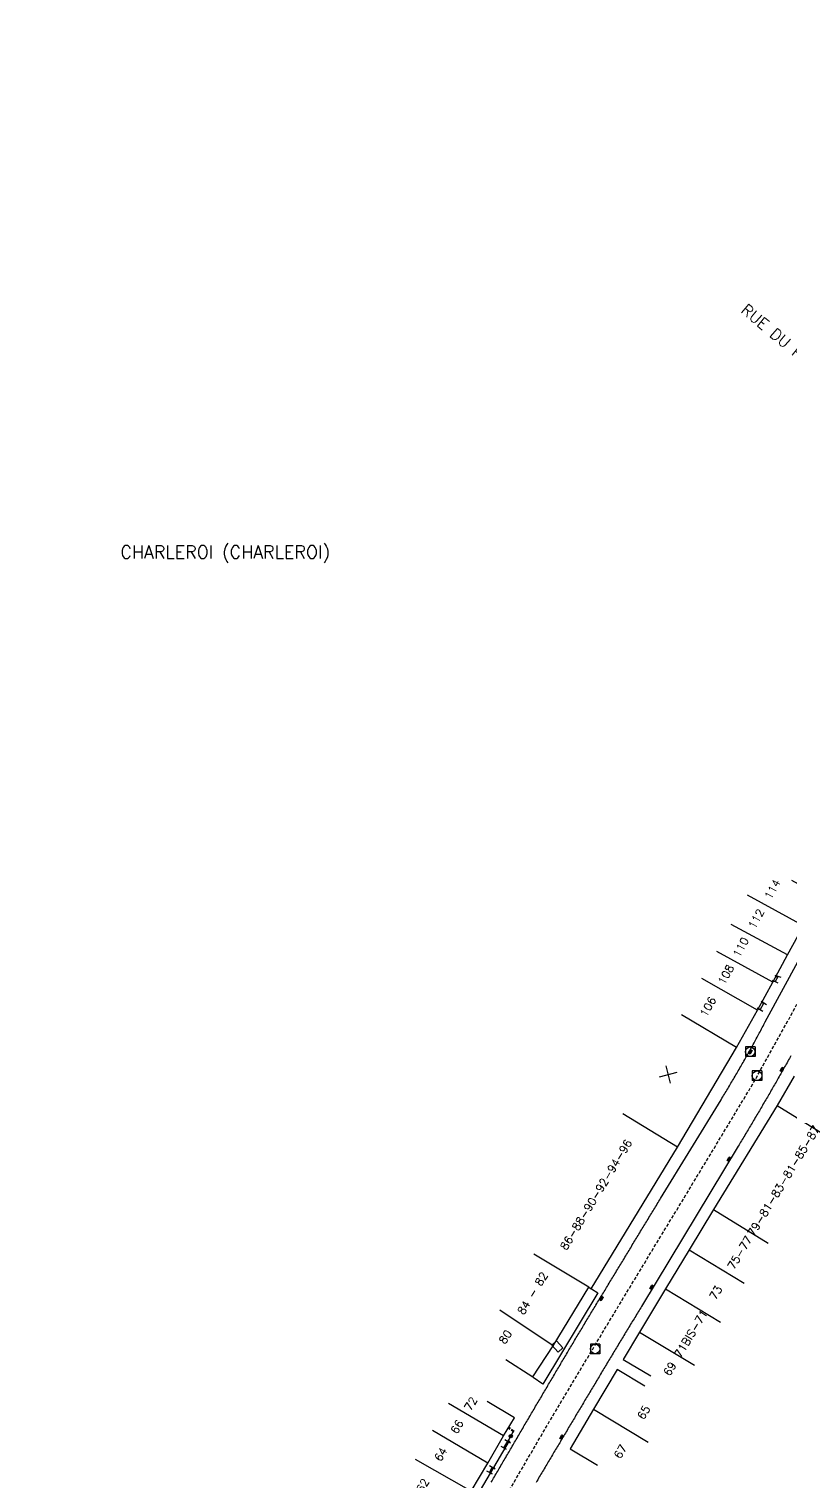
# Model space of a CAD drawing. Header units: millimetres. Extents: x 155999 to 157001, y 123000 to 124001.
# Drawn here: x 156000 to 156119, y 123591.4 to 123818.3 of the extents above; entities that cross this region are included whole.
import ezdxf
from ezdxf.enums import TextEntityAlignment as Align

# ---------------------------------------------------------------- set-up
doc = ezdxf.new("R2010")
doc.units = ezdxf.units.MM
doc.linetypes.add('DASHED', pattern=[0.75, 0.5, -0.25])
doc.layers.get('0').update_dxf_attribs({"linetype": 'CONTINUOUS'})
for name, color, linetype in [('W0001', 6, 'DASHED'), ('W0008', 7, 'CONTINUOUS'), ('W0017', 7, 'CONTINUOUS'), ('W0100', 7, 'CONTINUOUS'), ('W0105', 7, 'CONTINUOUS'), ('W0112', 1, 'DASHED'), ('W0322', 7, 'CONTINUOUS'), ('W0400', 7, 'CONTINUOUS'), ('W0420', 7, 'CONTINUOUS'), ('W0980', 7, 'CONTINUOUS'), ('W0989', 7, 'CONTINUOUS'), ('W0991', 7, 'CONTINUOUS'), ('W1102', 7, 'CONTINUOUS'), ('W1471', 7, 'CONTINUOUS')]:
    doc.layers.add(name, color=color, linetype=linetype)
doc.styles.get("Standard").update_dxf_attribs({"font": 'romans.shx', "width": 0.85})

# ---------------------------------------------------------------- blocks, each defined once
blk = doc.blocks.new('T400')
for p, q in [((-0.15, 0.3), (0.15, 0.3)), ((-0.15, -0.25), (-0.15, 0.3)), ((-0.15, 0.15), (0.15, 0.15)), ((-0.15, 0), (0.15, 0)), ((0.15, 0.3), (0.15, -0.25)), ((-0.15, -0.15), (0.15, -0.15)), ((-0.15, -0.25), (-0.15, -0.3)), ((-0.15, -0.3), (0.15, -0.3)), ((0.15, -0.3), (0.15, -0.25))]:
    blk.add_line(p, q)
blk = doc.blocks.new('T420')
for p, q in [((0.75, 0.75), (-0.75, 0.75)), ((-0.75, 0.75), (-0.75, -0.75)), ((0.75, 0.75), (0.75, -0.75)), ((0.75, -0.75), (-0.75, -0.75))]:
    blk.add_line(p, q)
blk.add_ellipse((0, 0), major_axis=(-0.53, 0.53), ratio=1, start_param=3.926991, end_param=10.210176)
blk = doc.blocks.new('t105o')
for p, q in [((-0.5, 0), (0.5, 0)), ((0.5, 0), (0.2, 0.1)), ((0.5, 0), (0.2, -0.1))]:
    blk.add_line(p, q)
blk = doc.blocks.new('t322o')
at = {"color": 0, "linetype": 'Continuous'}
for radius in [0.25, 0.15]:
    blk.add_circle((0, 0), radius, dxfattribs=at)
blk = doc.blocks.new('t991o')
at = {"color": 0, "linetype": 'Continuous'}
for p, q in [((-1, 1), (1, -1)), ((-1, -1), (1, 1))]:
    blk.add_line(p, q, dxfattribs=at)
blk = doc.blocks.new('T1471')
at = {"color": 0, "linetype": 'Continuous', "flags": 128}
blk.add_lwpolyline([(-0.75, -0.5), (-0.75, 0.5), (0.75, 0.5), (0.75, -0.5), (-0.75, -0.5)], dxfattribs=at)

msp = doc.modelspace()

# ---------------------------------------------------------------- linework, layer by layer
at = {"layer": 'W0001', "flags": 128}
msp.add_lwpolyline([(156000, 123464.8), (156000.07, 123464.88), (156003.8, 123468.44), (156010.58, 123478.25), (156013.06, 123482.19), (156015.21, 123485.69), (156018.73, 123491.77), (156024.06, 123501.22), (156033.45, 123517.84), (156046.12, 123540.17), (156056.33, 123558.06), (156080.98, 123600.37), (156091, 123617.15), (156099.04, 123630.44), (156106.08, 123642.04), (156113.26, 123653.99), (156118.67, 123663.76), (156124.94, 123675.31), (156139.01, 123701.24), (156142.11, 123706.91), (156145.39, 123712.49), (156149.14, 123718.28), (156153.8, 123725.22), (156164.74, 123741.44), (156186.13, 123773.16), (156188.6, 123776.47), (156193.54, 123781.4), (156214.98, 123801.5), (156232.96, 123818.35)], dxfattribs=at)
at = {"layer": 'W0008', "flags": 128}
for points in [[(156072.17, 123591.36), (156072.29, 123591.57), (156072.42, 123591.79), (156072.54, 123592), (156072.67, 123592.22), (156072.79, 123592.44), (156072.92, 123592.65), (156073.05, 123592.87), (156073.17, 123593.08), (156073.3, 123593.3), (156073.42, 123593.51), (156073.55, 123593.73), (156073.68, 123593.94), (156073.8, 123594.16), (156073.93, 123594.38), (156074.05, 123594.59), (156074.18, 123594.81), (156074.31, 123595.02), (156074.43, 123595.24), (156074.56, 123595.45), (156074.68, 123595.67), (156074.81, 123595.88), (156074.94, 123596.1), (156075.06, 123596.32), (156075.19, 123596.53), (156075.31, 123596.75), (156075.44, 123596.96), (156075.57, 123597.18), (156075.69, 123597.39), (156075.82, 123597.61), (156075.94, 123597.82), (156076.07, 123598.04), (156076.2, 123598.26), (156076.32, 123598.47), (156076.45, 123598.69), (156076.58, 123598.9), (156076.7, 123599.12), (156076.83, 123599.33), (156076.95, 123599.55), (156077.08, 123599.76), (156077.21, 123599.98), (156077.33, 123600.19), (156077.46, 123600.41), (156077.59, 123600.62), (156077.71, 123600.84), (156077.84, 123601.06), (156077.96, 123601.27), (156078.09, 123601.49), (156078.22, 123601.7), (156078.34, 123601.92), (156078.47, 123602.13), (156078.6, 123602.35), (156078.72, 123602.56), (156078.85, 123602.78), (156078.98, 123602.99), (156079.1, 123603.21), (156079.23, 123603.42), (156079.36, 123603.64), (156079.48, 123603.85), (156079.61, 123604.07), (156079.74, 123604.28), (156079.86, 123604.5), (156079.99, 123604.71), (156080.12, 123604.93), (156080.24, 123605.14), (156080.37, 123605.36), (156080.5, 123605.58), (156080.62, 123605.79), (156080.75, 123606.01), (156080.88, 123606.22), (156081, 123606.44), (156081.13, 123606.65), (156081.26, 123606.87), (156081.38, 123607.08), (156081.51, 123607.3), (156081.64, 123607.51), (156081.76, 123607.73), (156081.89, 123607.94), (156082.02, 123608.16), (156082.14, 123608.37), (156082.27, 123608.59), (156082.4, 123608.8), (156082.52, 123609.02), (156082.65, 123609.23), (156082.78, 123609.45), (156082.91, 123609.66), (156083.03, 123609.88), (156083.16, 123610.09), (156083.29, 123610.31), (156083.41, 123610.52), (156083.54, 123610.74), (156083.67, 123610.95), (156083.8, 123611.17), (156083.92, 123611.38), (156084.05, 123611.6), (156084.18, 123611.81), (156084.3, 123612.02), (156084.43, 123612.23), (156084.56, 123612.45), (156084.68, 123612.66), (156084.81, 123612.87), (156084.94, 123613.09), (156085.06, 123613.3), (156085.19, 123613.51), (156085.32, 123613.73), (156085.44, 123613.94), (156085.57, 123614.15), (156085.7, 123614.36), (156085.83, 123614.58), (156085.95, 123614.79), (156086.08, 123615), (156086.21, 123615.21), (156086.34, 123615.43), (156086.46, 123615.64), (156086.59, 123615.85), (156086.72, 123616.06), (156086.85, 123616.28), (156086.98, 123616.49), (156087.1, 123616.7), (156087.23, 123616.91), (156087.36, 123617.12), (156087.49, 123617.34), (156087.62, 123617.55), (156087.74, 123617.76), (156087.87, 123617.97), (156088, 123618.18), (156088.13, 123618.4), (156088.26, 123618.61), (156088.39, 123618.82), (156088.51, 123619.03), (156088.64, 123619.25), (156088.77, 123619.46), (156088.9, 123619.67), (156089.03, 123619.88), (156089.16, 123620.09), (156089.28, 123620.3), (156089.41, 123620.52), (156089.54, 123620.73), (156089.67, 123620.94), (156089.8, 123621.15), (156089.93, 123621.36), (156090.06, 123621.58), (156090.18, 123621.79), (156090.31, 123622), (156090.44, 123622.21), (156090.57, 123622.43), (156090.7, 123622.64), (156090.83, 123622.85), (156090.95, 123623.06), (156091.08, 123623.28), (156091.21, 123623.49), (156091.34, 123623.7), (156091.47, 123623.92), (156091.6, 123624.13), (156091.73, 123624.35), (156091.86, 123624.56), (156091.99, 123624.77), (156092.12, 123624.99), (156092.25, 123625.2), (156092.38, 123625.42), (156092.51, 123625.63), (156092.64, 123625.84), (156092.77, 123626.06), (156092.9, 123626.27), (156093.03, 123626.49), (156093.16, 123626.7), (156093.29, 123626.91), (156093.42, 123627.13), (156093.55, 123627.34), (156093.68, 123627.55), (156093.81, 123627.77), (156093.94, 123627.98), (156094.06, 123628.2), (156094.19, 123628.41), (156094.32, 123628.62), (156094.45, 123628.84), (156094.58, 123629.05), (156094.71, 123629.26), (156094.84, 123629.48), (156094.97, 123629.69), (156095.1, 123629.9), (156095.23, 123630.12), (156095.36, 123630.33), (156095.49, 123630.55), (156095.62, 123630.76), (156095.75, 123630.97), (156095.88, 123631.19), (156096.01, 123631.4), (156096.14, 123631.61), (156096.27, 123631.83), (156096.4, 123632.04), (156096.53, 123632.25), (156096.66, 123632.47), (156096.79, 123632.68), (156096.92, 123632.9), (156097.05, 123633.11), (156097.18, 123633.32), (156097.31, 123633.54), (156097.44, 123633.75), (156097.57, 123633.96), (156097.7, 123634.18), (156097.83, 123634.39), (156097.96, 123634.6), (156098.09, 123634.82), (156098.22, 123635.03), (156098.35, 123635.24), (156098.48, 123635.46), (156098.61, 123635.67), (156108.06, 123651.11), (156108.19, 123651.32), (156108.32, 123651.53), (156108.45, 123651.75), (156108.58, 123651.96), (156108.7, 123652.18), (156108.83, 123652.39), (156108.96, 123652.6), (156109.09, 123652.82), (156109.22, 123653.03), (156109.35, 123653.25), (156109.48, 123653.46), (156109.6, 123653.68), (156109.73, 123653.89), (156109.86, 123654.11), (156109.98, 123654.33), (156110.11, 123654.54), (156110.24, 123654.76), (156110.36, 123654.97), (156110.49, 123655.19), (156110.62, 123655.41), (156110.74, 123655.62), (156110.87, 123655.84), (156110.99, 123656.06), (156111.12, 123656.27), (156111.24, 123656.49), (156111.37, 123656.71), (156111.49, 123656.92), (156111.61, 123657.14), (156111.74, 123657.36), (156111.86, 123657.58), (156111.98, 123657.79), (156112.11, 123658.01), (156112.23, 123658.23), (156112.35, 123658.45), (156112.47, 123658.67), (156112.6, 123658.88), (156112.72, 123659.1), (156112.84, 123659.32), (156112.96, 123659.54), (156113.08, 123659.75), (156113.2, 123659.97), (156113.32, 123660.19), (156113.43, 123660.41), (156113.55, 123660.63), (156113.67, 123660.85), (156113.79, 123661.07), (156113.91, 123661.28), (156114.02, 123661.5), (156114.14, 123661.72), (156114.25, 123661.94), (156114.37, 123662.16), (156114.49, 123662.38), (156114.6, 123662.61), (156114.71, 123662.83), (156114.83, 123663.05), (156114.94, 123663.27), (156139.43, 123708.29)], [(156118.96, 123657.98), (156118.84, 123657.76), (156118.72, 123657.54), (156118.6, 123657.32), (156118.47, 123657.11), (156118.35, 123656.89), (156118.23, 123656.67), (156118.1, 123656.45), (156117.98, 123656.23), (156117.86, 123656.02), (156117.74, 123655.8), (156117.61, 123655.58), (156117.49, 123655.36), (156117.37, 123655.15), (156117.24, 123654.93), (156117.12, 123654.71), (156116.99, 123654.49), (156116.87, 123654.28), (156116.75, 123654.06), (156116.63, 123653.85), (156116.51, 123653.63), (156116.38, 123653.42), (156116.26, 123653.21), (156116.14, 123652.99), (156116.02, 123652.78), (156115.89, 123652.57), (156115.77, 123652.35), (156115.65, 123652.14), (156115.52, 123651.93), (156115.4, 123651.72), (156115.28, 123651.5), (156115.15, 123651.29), (156115.03, 123651.08), (156114.9, 123650.87), (156114.78, 123650.65), (156114.65, 123650.44), (156114.53, 123650.22), (156114.4, 123650.01), (156114.28, 123649.8), (156114.15, 123649.58), (156114.03, 123649.37), (156113.9, 123649.16), (156113.78, 123648.94), (156113.65, 123648.73), (156113.52, 123648.52), (156113.4, 123648.3), (156113.27, 123648.09), (156113.14, 123647.88), (156113.02, 123647.66), (156112.89, 123647.45), (156112.77, 123647.24), (156112.64, 123647.02), (156112.51, 123646.81), (156112.39, 123646.6), (156112.26, 123646.39), (156112.13, 123646.17), (156112.01, 123645.96), (156111.88, 123645.75), (156111.75, 123645.53), (156111.62, 123645.32), (156111.5, 123645.11), (156111.37, 123644.9), (156111.24, 123644.68), (156111.11, 123644.47), (156110.99, 123644.26), (156110.86, 123644.05), (156110.73, 123643.83), (156095.63, 123618.82), (156095.5, 123618.61), (156095.37, 123618.39), (156095.24, 123618.17), (156095.11, 123617.96), (156094.98, 123617.74), (156094.85, 123617.53), (156094.72, 123617.31), (156094.59, 123617.1), (156094.46, 123616.88), (156094.32, 123616.67), (156094.19, 123616.45), (156094.06, 123616.24), (156093.93, 123616.02), (156093.8, 123615.8), (156093.67, 123615.59), (156093.54, 123615.37), (156093.41, 123615.16), (156093.28, 123614.94), (156093.15, 123614.73), (156093.02, 123614.51), (156092.89, 123614.29), (156092.76, 123614.08), (156092.63, 123613.86), (156092.5, 123613.65), (156092.37, 123613.43), (156092.24, 123613.22), (156092.11, 123613), (156091.98, 123612.78), (156091.85, 123612.57), (156091.72, 123612.35), (156091.59, 123612.14), (156091.46, 123611.92), (156091.33, 123611.71), (156091.2, 123611.49), (156091.07, 123611.27), (156090.94, 123611.06), (156090.81, 123610.84), (156090.68, 123610.63), (156090.55, 123610.41), (156090.42, 123610.19), (156090.29, 123609.98), (156090.16, 123609.76), (156090.03, 123609.55), (156089.9, 123609.33), (156089.77, 123609.11), (156089.64, 123608.9), (156089.51, 123608.68), (156089.38, 123608.47), (156089.25, 123608.25), (156089.12, 123608.03), (156089, 123607.82), (156088.87, 123607.6), (156088.74, 123607.39), (156088.61, 123607.17), (156088.48, 123606.95), (156088.35, 123606.74), (156088.22, 123606.52), (156088.09, 123606.31), (156087.96, 123606.09), (156087.83, 123605.87), (156087.7, 123605.66), (156087.57, 123605.44), (156087.44, 123605.23), (156087.31, 123605.01), (156087.18, 123604.8), (156087.06, 123604.58), (156086.93, 123604.37), (156086.8, 123604.16), (156086.67, 123603.94), (156086.55, 123603.73), (156086.42, 123603.51), (156086.29, 123603.3), (156086.16, 123603.09), (156086.04, 123602.87), (156085.91, 123602.66), (156085.78, 123602.45), (156085.65, 123602.23), (156085.53, 123602.02), (156085.4, 123601.81), (156085.27, 123601.59), (156085.14, 123601.38), (156085.02, 123601.16), (156084.89, 123600.95), (156084.76, 123600.74), (156084.63, 123600.52), (156084.51, 123600.31), (156084.38, 123600.1), (156084.25, 123599.88), (156084.12, 123599.67), (156084, 123599.45), (156083.87, 123599.24), (156083.74, 123599.03), (156083.61, 123598.81), (156083.49, 123598.6), (156083.36, 123598.39), (156083.23, 123598.17), (156083.1, 123597.96), (156082.98, 123597.74), (156082.85, 123597.53), (156082.72, 123597.32), (156082.6, 123597.1), (156082.47, 123596.89), (156082.34, 123596.67), (156082.21, 123596.46), (156082.09, 123596.25), (156081.96, 123596.03), (156081.83, 123595.82), (156081.71, 123595.61), (156081.58, 123595.39), (156081.45, 123595.18), (156081.32, 123594.96), (156081.2, 123594.75), (156081.07, 123594.54), (156080.94, 123594.32), (156080.82, 123594.11), (156080.69, 123593.89), (156080.56, 123593.68), (156080.44, 123593.47), (156080.31, 123593.25), (156080.18, 123593.04), (156080.05, 123592.82), (156079.93, 123592.61), (156079.8, 123592.4), (156079.67, 123592.18), (156079.55, 123591.97), (156079.42, 123591.75), (156079.29, 123591.54), (156079.17, 123591.33)]]:
    msp.add_lwpolyline(points, dxfattribs=at)
at = {"layer": 'W0017', "flags": 128}
for points in [[(156087.82, 123621.54), (156088.8, 123620.96), (156080.22, 123606.67), (156078.71, 123607.7)], [(156074.77, 123597.96), (156074.98, 123597.8), (156068.52, 123586.85), (156063.31, 123577.83), (156062.36, 123578.41)]]:
    msp.add_lwpolyline(points, dxfattribs=at)
at = {"layer": 'W0100', "flags": 128}
for points in [[(156074.46, 123610.52), (156078.65, 123607.8), (156081.82, 123612.67), (156087.38, 123621.8), (156087.77, 123621.56), (156101.24, 123643.71), (156110.46, 123659.27), (156113.76, 123665.11), (156116.13, 123669.45), (156118.45, 123673.73), (156120.94, 123678.29), (156123.49, 123682.97), (156119.1, 123685.36)], [(156116.51, 123669.52), (156116.96, 123670.34)], [(156114.14, 123665.14), (156114.73, 123666.18)], [(156119.47, 123654.8), (156116.82, 123650.19), (156106.86, 123633.94), (156103.09, 123627.64), (156099.39, 123621.54), (156095.32, 123614.79), (156092.77, 123610.52), (156097.06, 123607.96)], [(156096.13, 123606.36), (156091.85, 123608.95), (156088.13, 123602.79), (156084.47, 123596.58), (156088.78, 123594.04)], [(156058.67, 123582.09), (156062.98, 123579.56), (156066.06, 123584.8), (156069.01, 123589.95), (156071.61, 123594.34), (156074.1, 123598.58), (156075.8, 123601.39), (156071.52, 123603.98)], [(156074.72, 123597.78), (156074.09, 123596.75)], [(156072.33, 123593.71), (156071.88, 123592.9)]]:
    msp.add_lwpolyline(points, dxfattribs=at)
at = {"layer": 'W0112', "flags": 128}
for points in [[(156075.68, 123599.18), (156074.83, 123599.78)], [(156075.76, 123599.29), (156074.92, 123599.89)]]:
    msp.add_lwpolyline(points, dxfattribs=at)
at = {"layer": 'W0322', "flags": 128}
msp.add_lwpolyline([(156075.54, 123599.16), (156074.88, 123597.93)], dxfattribs=at)
at = {"layer": 'W1102', "flags": 128}
for points in [[(156120.94, 123678.29), (156112.16, 123683.08)], [(156118.45, 123673.73), (156109.65, 123678.49)], [(156116.13, 123669.45), (156107.37, 123674.26)], [(156113.76, 123665.11), (156105.05, 123670.03)], [(156110.46, 123659.27), (156101.85, 123664.36)], [(156116.82, 123650.19), (156125.34, 123644.96)], [(156101.24, 123643.71), (156092.7, 123648.9)], [(156106.86, 123633.94), (156115.39, 123628.72)], [(156087.38, 123621.8), (156078.83, 123627)], [(156103.09, 123627.64), (156111.64, 123622.46)], [(156099.39, 123621.54), (156107.95, 123616.37)], [(156081.82, 123612.67), (156073.51, 123618.23)], [(156095.32, 123614.79), (156103.88, 123609.62)], [(156074.1, 123598.58), (156065.48, 123603.65)], [(156088.13, 123602.79), (156096.69, 123597.62)], [(156071.61, 123594.34), (156063.01, 123599.44)], [(156069.01, 123589.95), (156060.33, 123594.92)]]:
    msp.add_lwpolyline(points, dxfattribs=at)

# ---------------------------------------------------------------- block references
at = {"layer": 'W0105'}
for p, rotation in [((156116.51, 123669.52), 154.6569516733356), ((156116.96, 123670.34), 160.4244685611974), ((156114.14, 123665.14), 151.3650199376248), ((156114.73, 123666.18), 148.7027489893721), ((156074.09, 123596.75), 328.9684364243889), ((156074.72, 123597.78), 328.6198423471377), ((156071.88, 123592.9), 330.0248952608111), ((156072.33, 123593.71), 328.6591568780594)]:
    msp.add_blockref('t105o', p, dxfattribs=dict(at, rotation=rotation))
at = {"layer": 'W0322'}
msp.add_blockref('t322o', (156075.21, 123598.55), dxfattribs=at)
at = {"layer": 'W0400'}
for p, rotation in [((156112.62, 123658.59), 330.8016006195404), ((156117.56, 123655.81), 150.4900809301087), ((156109.28, 123641.77), 148.8789987560467), ((156097.2, 123621.79), 148.8789987595535), ((156089.36, 123620.09), 328.7907448665322), ((156089.35, 123620.08), 328.7907448692446), ((156083.16, 123598.39), 149.2362044597768)]:
    msp.add_blockref('T400', p, dxfattribs=dict(at, rotation=rotation))
at = {"layer": 'W0420'}
for p in [(156112.6, 123658.59), (156113.67, 123654.84), (156088.39, 123612.18)]:
    msp.add_blockref('T420', p, dxfattribs=at)
at = {"layer": 'W0991', "rotation": 59.36593587930626}
msp.add_blockref('t991o', (156099.83, 123655.05), dxfattribs=at)
at = {"layer": 'W1471', "rotation": 313.2554069058173}
msp.add_blockref('T1471', (156082.48, 123612.56), dxfattribs=at)

# ---------------------------------------------------------------- texts
at = {"layer": 'W0980'}
msp.add_text('CHARLEROI (CHARLEROI)', height=2, dxfattribs=at).set_placement((156030.63, 123736.51), align=Align.MIDDLE)
at = {"layer": 'W0989'}
msp.add_text('RUE DU PRESBYTERE', height=1.75, rotation=320.0032, dxfattribs=at).set_placement((156121.13, 123766.87), align=Align.MIDDLE)
at = {"layer": 'W0991'}
for s, rotation, p in [('114', 61.3982, (156116.07, 123683.98)), ('112', 61.3875, (156113.55, 123679.36)), ('110', 61.6019, (156111.13, 123674.92)), ('108', 61.2434, (156108.81, 123670.65)), ('106', 60.5663, (156106.01, 123665.63)), ('79-81-83-81-85-87', 58.4997, (156117.81, 123638.41)), ('86-88-90-92-94-96', 58.6858, (156088.53, 123636.27)), ('75-77', 59.1017, (156110.98, 123627.2)), ('84 - 82', 58.6858, (156078.62, 123620.87)), ('73', 58.7663, (156107.23, 123620.96)), ('71BIS-71', 58.8861, (156103.35, 123614.55)), ('80', 56.9734, (156074.37, 123614.05)), ('69', 59.1368, (156100.05, 123609.06)), ('72', 58.8072, (156068.96, 123603.61)), ('65', 58.8896, (156095.98, 123602.25)), ('66', 59.5738, (156066.82, 123600.01)), ('67', 59.4889, (156092.33, 123596.13)), ('64', 59.3379, (156064.29, 123595.71)), ('62', 60.2268, (156061.46, 123590.85))]:
    msp.add_text(s, height=1.25, rotation=rotation, dxfattribs=at).set_placement(p, align=Align.MIDDLE)

doc.saveas('drawing.dxf')
